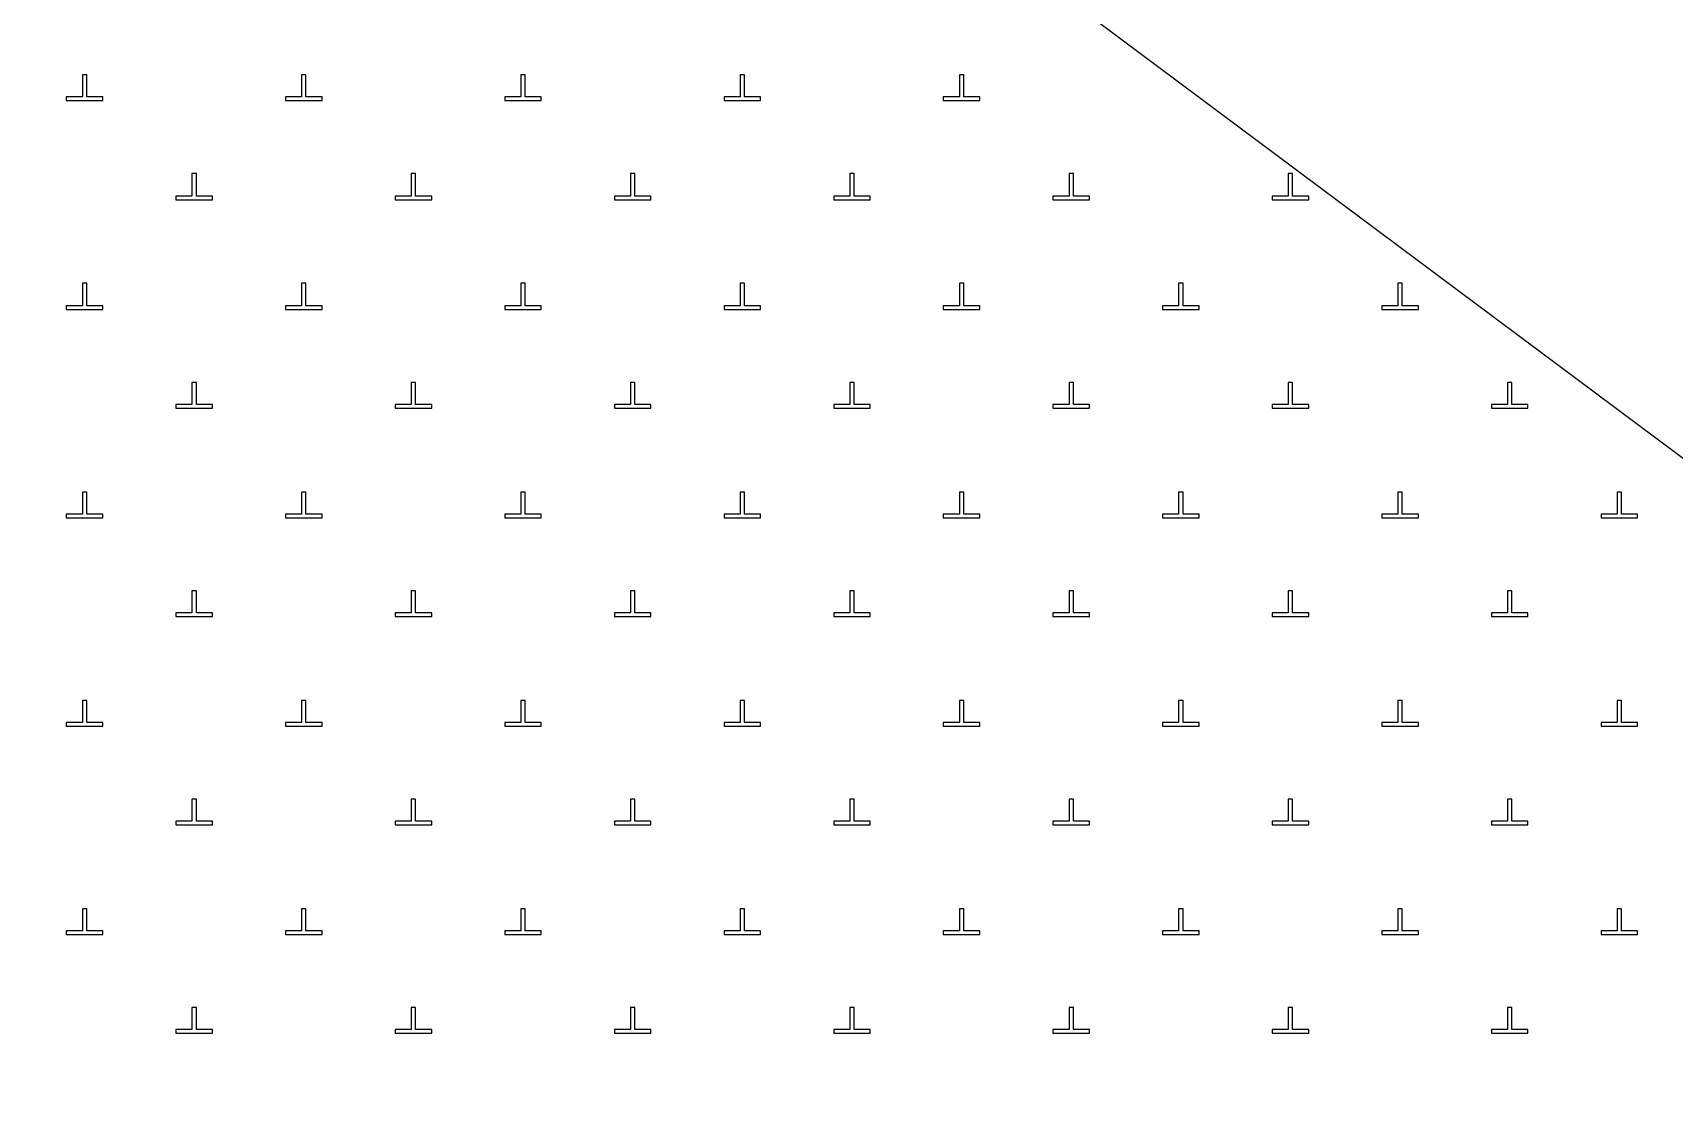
# Model space of a CAD drawing. Extents: x 550890 to 551618, y 1839259 to 1840146.
# Drawn here: x 551472.18 to 551494.64, y 1840003.58 to 1840018.11 of the extents above; entities that cross this region are included whole.
import ezdxf

# ---------------------------------------------------------------- set-up
doc = ezdxf.new("R2010")
doc.units = 0
doc.layers.add('Level 19', color=7, linetype='Continuous')
doc.layers.add('Level 23', color=7, linetype='Continuous')

msp = doc.modelspace()

# ---------------------------------------------------------------- linework, layer by layer
at = {"layer": 'Level 19'}
for p, q in [((551472.92, 1840017.54), (551472.86, 1840017.54)), ((551472.86, 1840017.54), (551472.86, 1840017.24)), ((551472.92, 1840017.24), (551472.92, 1840017.54)), ((551475.92, 1840017.54), (551475.86, 1840017.54)), ((551475.86, 1840017.54), (551475.86, 1840017.24)), ((551475.92, 1840017.24), (551475.92, 1840017.54)), ((551478.92, 1840017.54), (551478.86, 1840017.54)), ((551478.86, 1840017.54), (551478.86, 1840017.24)), ((551478.92, 1840017.24), (551478.92, 1840017.54)), ((551481.92, 1840017.54), (551481.86, 1840017.54)), ((551481.86, 1840017.54), (551481.86, 1840017.24)), ((551481.92, 1840017.24), (551481.92, 1840017.54)), ((551484.92, 1840017.54), (551484.86, 1840017.54)), ((551484.86, 1840017.54), (551484.86, 1840017.24)), ((551484.92, 1840017.24), (551484.92, 1840017.54)), ((551472.86, 1840017.24), (551472.64, 1840017.24)), ((551472.64, 1840017.24), (551472.64, 1840017.19)), ((551472.64, 1840017.19), (551473.14, 1840017.19)), ((551473.14, 1840017.24), (551472.92, 1840017.24)), ((551473.14, 1840017.19), (551473.14, 1840017.24)), ((551475.86, 1840017.24), (551475.64, 1840017.24)), ((551475.64, 1840017.24), (551475.64, 1840017.19)), ((551475.64, 1840017.19), (551476.14, 1840017.19)), ((551476.14, 1840017.24), (551475.92, 1840017.24)), ((551476.14, 1840017.19), (551476.14, 1840017.24)), ((551478.86, 1840017.24), (551478.64, 1840017.24)), ((551478.64, 1840017.24), (551478.64, 1840017.19)), ((551478.64, 1840017.19), (551479.14, 1840017.19)), ((551479.14, 1840017.24), (551478.92, 1840017.24)), ((551479.14, 1840017.19), (551479.14, 1840017.24)), ((551481.86, 1840017.24), (551481.64, 1840017.24)), ((551481.64, 1840017.24), (551481.64, 1840017.19)), ((551481.64, 1840017.19), (551482.14, 1840017.19)), ((551482.14, 1840017.24), (551481.92, 1840017.24)), ((551482.14, 1840017.19), (551482.14, 1840017.24)), ((551484.86, 1840017.24), (551484.64, 1840017.24)), ((551484.64, 1840017.24), (551484.64, 1840017.19)), ((551484.64, 1840017.19), (551485.14, 1840017.19)), ((551485.14, 1840017.24), (551484.92, 1840017.24)), ((551485.14, 1840017.19), (551485.14, 1840017.24)), ((551474.42, 1840016.19), (551474.36, 1840016.19)), ((551474.36, 1840016.19), (551474.36, 1840015.88)), ((551474.42, 1840015.88), (551474.42, 1840016.19)), ((551477.42, 1840016.19), (551477.36, 1840016.19)), ((551477.36, 1840016.19), (551477.36, 1840015.88)), ((551477.42, 1840015.88), (551477.42, 1840016.19)), ((551480.42, 1840016.19), (551480.36, 1840016.19)), ((551480.36, 1840016.19), (551480.36, 1840015.88)), ((551480.42, 1840015.88), (551480.42, 1840016.19)), ((551483.42, 1840016.19), (551483.36, 1840016.19)), ((551483.36, 1840016.19), (551483.36, 1840015.88)), ((551483.42, 1840015.88), (551483.42, 1840016.19)), ((551486.42, 1840016.19), (551486.36, 1840016.19)), ((551486.36, 1840016.19), (551486.36, 1840015.88)), ((551486.42, 1840015.88), (551486.42, 1840016.19)), ((551489.42, 1840016.19), (551489.36, 1840016.19)), ((551489.36, 1840016.19), (551489.36, 1840015.88)), ((551489.42, 1840015.88), (551489.42, 1840016.19)), ((551474.36, 1840015.88), (551474.14, 1840015.88)), ((551474.14, 1840015.88), (551474.14, 1840015.83)), ((551474.14, 1840015.83), (551474.64, 1840015.83)), ((551474.64, 1840015.88), (551474.42, 1840015.88)), ((551474.64, 1840015.83), (551474.64, 1840015.88)), ((551477.36, 1840015.88), (551477.14, 1840015.88)), ((551477.14, 1840015.88), (551477.14, 1840015.83)), ((551477.14, 1840015.83), (551477.64, 1840015.83)), ((551477.64, 1840015.88), (551477.42, 1840015.88)), ((551477.64, 1840015.83), (551477.64, 1840015.88)), ((551480.36, 1840015.88), (551480.14, 1840015.88)), ((551480.14, 1840015.88), (551480.14, 1840015.83)), ((551480.14, 1840015.83), (551480.64, 1840015.83)), ((551480.64, 1840015.88), (551480.42, 1840015.88)), ((551480.64, 1840015.83), (551480.64, 1840015.88)), ((551483.36, 1840015.88), (551483.14, 1840015.88)), ((551483.14, 1840015.88), (551483.14, 1840015.83)), ((551483.14, 1840015.83), (551483.64, 1840015.83)), ((551483.64, 1840015.88), (551483.42, 1840015.88)), ((551483.64, 1840015.83), (551483.64, 1840015.88)), ((551486.36, 1840015.88), (551486.14, 1840015.88)), ((551486.14, 1840015.88), (551486.14, 1840015.83)), ((551486.14, 1840015.83), (551486.64, 1840015.83)), ((551486.64, 1840015.88), (551486.42, 1840015.88)), ((551486.64, 1840015.83), (551486.64, 1840015.88)), ((551489.36, 1840015.88), (551489.14, 1840015.88)), ((551489.14, 1840015.88), (551489.14, 1840015.83)), ((551489.14, 1840015.83), (551489.64, 1840015.83)), ((551489.64, 1840015.88), (551489.42, 1840015.88)), ((551489.64, 1840015.83), (551489.64, 1840015.88)), ((551472.92, 1840014.69), (551472.86, 1840014.69)), ((551472.86, 1840014.69), (551472.86, 1840014.38)), ((551472.92, 1840014.38), (551472.92, 1840014.69)), ((551475.92, 1840014.69), (551475.86, 1840014.69)), ((551475.86, 1840014.69), (551475.86, 1840014.38)), ((551475.92, 1840014.38), (551475.92, 1840014.69)), ((551478.92, 1840014.69), (551478.86, 1840014.69)), ((551478.86, 1840014.69), (551478.86, 1840014.38)), ((551478.92, 1840014.38), (551478.92, 1840014.69)), ((551481.92, 1840014.69), (551481.86, 1840014.69)), ((551481.86, 1840014.69), (551481.86, 1840014.38)), ((551481.92, 1840014.38), (551481.92, 1840014.69)), ((551484.92, 1840014.69), (551484.86, 1840014.69)), ((551484.86, 1840014.69), (551484.86, 1840014.38)), ((551484.92, 1840014.38), (551484.92, 1840014.69)), ((551487.92, 1840014.69), (551487.86, 1840014.69)), ((551487.86, 1840014.69), (551487.86, 1840014.38)), ((551487.92, 1840014.38), (551487.92, 1840014.69)), ((551490.92, 1840014.69), (551490.86, 1840014.69)), ((551490.86, 1840014.69), (551490.86, 1840014.38)), ((551490.92, 1840014.38), (551490.92, 1840014.69)), ((551472.86, 1840014.38), (551472.64, 1840014.38)), ((551472.64, 1840014.38), (551472.64, 1840014.33)), ((551472.64, 1840014.33), (551473.14, 1840014.33)), ((551473.14, 1840014.38), (551472.92, 1840014.38)), ((551473.14, 1840014.33), (551473.14, 1840014.38)), ((551475.86, 1840014.38), (551475.64, 1840014.38)), ((551475.64, 1840014.38), (551475.64, 1840014.33)), ((551475.64, 1840014.33), (551476.14, 1840014.33)), ((551476.14, 1840014.38), (551475.92, 1840014.38)), ((551476.14, 1840014.33), (551476.14, 1840014.38)), ((551478.86, 1840014.38), (551478.64, 1840014.38)), ((551478.64, 1840014.38), (551478.64, 1840014.33)), ((551478.64, 1840014.33), (551479.14, 1840014.33)), ((551479.14, 1840014.38), (551478.92, 1840014.38)), ((551479.14, 1840014.33), (551479.14, 1840014.38)), ((551481.86, 1840014.38), (551481.64, 1840014.38)), ((551481.64, 1840014.38), (551481.64, 1840014.33)), ((551481.64, 1840014.33), (551482.14, 1840014.33)), ((551482.14, 1840014.38), (551481.92, 1840014.38)), ((551482.14, 1840014.33), (551482.14, 1840014.38)), ((551484.86, 1840014.38), (551484.64, 1840014.38)), ((551484.64, 1840014.38), (551484.64, 1840014.33)), ((551484.64, 1840014.33), (551485.14, 1840014.33)), ((551485.14, 1840014.38), (551484.92, 1840014.38)), ((551485.14, 1840014.33), (551485.14, 1840014.38)), ((551487.86, 1840014.38), (551487.64, 1840014.38)), ((551487.64, 1840014.38), (551487.64, 1840014.33)), ((551487.64, 1840014.33), (551488.14, 1840014.33)), ((551488.14, 1840014.38), (551487.92, 1840014.38)), ((551488.14, 1840014.33), (551488.14, 1840014.38)), ((551490.86, 1840014.38), (551490.64, 1840014.38)), ((551490.64, 1840014.38), (551490.64, 1840014.33)), ((551490.64, 1840014.33), (551491.14, 1840014.33)), ((551491.14, 1840014.38), (551490.92, 1840014.38)), ((551491.14, 1840014.33), (551491.14, 1840014.38)), ((551474.42, 1840013.33), (551474.36, 1840013.33)), ((551474.36, 1840013.33), (551474.36, 1840013.03)), ((551474.42, 1840013.03), (551474.42, 1840013.33)), ((551477.42, 1840013.33), (551477.36, 1840013.33)), ((551477.36, 1840013.33), (551477.36, 1840013.03)), ((551477.42, 1840013.03), (551477.42, 1840013.33)), ((551480.42, 1840013.33), (551480.36, 1840013.33)), ((551480.36, 1840013.33), (551480.36, 1840013.03)), ((551480.42, 1840013.03), (551480.42, 1840013.33)), ((551483.42, 1840013.33), (551483.36, 1840013.33)), ((551483.36, 1840013.33), (551483.36, 1840013.03)), ((551483.42, 1840013.03), (551483.42, 1840013.33)), ((551486.42, 1840013.33), (551486.36, 1840013.33)), ((551486.36, 1840013.33), (551486.36, 1840013.03)), ((551486.42, 1840013.03), (551486.42, 1840013.33)), ((551489.42, 1840013.33), (551489.36, 1840013.33)), ((551489.36, 1840013.33), (551489.36, 1840013.03)), ((551489.42, 1840013.03), (551489.42, 1840013.33)), ((551492.42, 1840013.33), (551492.36, 1840013.33)), ((551492.36, 1840013.33), (551492.36, 1840013.03)), ((551492.42, 1840013.03), (551492.42, 1840013.33)), ((551474.36, 1840013.03), (551474.14, 1840013.03)), ((551474.14, 1840013.03), (551474.14, 1840012.98)), ((551474.14, 1840012.98), (551474.64, 1840012.98)), ((551474.64, 1840013.03), (551474.42, 1840013.03)), ((551474.64, 1840012.98), (551474.64, 1840013.03)), ((551477.36, 1840013.03), (551477.14, 1840013.03)), ((551477.14, 1840013.03), (551477.14, 1840012.98)), ((551477.14, 1840012.98), (551477.64, 1840012.98)), ((551477.64, 1840013.03), (551477.42, 1840013.03)), ((551477.64, 1840012.98), (551477.64, 1840013.03)), ((551480.36, 1840013.03), (551480.14, 1840013.03)), ((551480.14, 1840013.03), (551480.14, 1840012.98)), ((551480.14, 1840012.98), (551480.64, 1840012.98)), ((551480.64, 1840013.03), (551480.42, 1840013.03)), ((551480.64, 1840012.98), (551480.64, 1840013.03)), ((551483.36, 1840013.03), (551483.14, 1840013.03)), ((551483.14, 1840013.03), (551483.14, 1840012.98)), ((551483.14, 1840012.98), (551483.64, 1840012.98)), ((551483.64, 1840013.03), (551483.42, 1840013.03)), ((551483.64, 1840012.98), (551483.64, 1840013.03)), ((551486.36, 1840013.03), (551486.14, 1840013.03)), ((551486.14, 1840013.03), (551486.14, 1840012.98)), ((551486.14, 1840012.98), (551486.64, 1840012.98)), ((551486.64, 1840013.03), (551486.42, 1840013.03)), ((551486.64, 1840012.98), (551486.64, 1840013.03)), ((551489.36, 1840013.03), (551489.14, 1840013.03)), ((551489.14, 1840013.03), (551489.14, 1840012.98)), ((551489.14, 1840012.98), (551489.64, 1840012.98)), ((551489.64, 1840013.03), (551489.42, 1840013.03)), ((551489.64, 1840012.98), (551489.64, 1840013.03)), ((551492.36, 1840013.03), (551492.14, 1840013.03)), ((551492.14, 1840013.03), (551492.14, 1840012.98)), ((551492.14, 1840012.98), (551492.64, 1840012.98)), ((551492.64, 1840013.03), (551492.42, 1840013.03)), ((551492.64, 1840012.98), (551492.64, 1840013.03)), ((551472.92, 1840011.83), (551472.86, 1840011.83)), ((551472.86, 1840011.83), (551472.86, 1840011.53)), ((551472.92, 1840011.53), (551472.92, 1840011.83)), ((551475.92, 1840011.83), (551475.86, 1840011.83)), ((551475.86, 1840011.83), (551475.86, 1840011.53)), ((551475.92, 1840011.53), (551475.92, 1840011.83)), ((551478.92, 1840011.83), (551478.86, 1840011.83)), ((551478.86, 1840011.83), (551478.86, 1840011.53)), ((551478.92, 1840011.53), (551478.92, 1840011.83)), ((551481.92, 1840011.83), (551481.86, 1840011.83)), ((551481.86, 1840011.83), (551481.86, 1840011.53)), ((551481.92, 1840011.53), (551481.92, 1840011.83)), ((551484.92, 1840011.83), (551484.86, 1840011.83)), ((551484.86, 1840011.83), (551484.86, 1840011.53)), ((551484.92, 1840011.53), (551484.92, 1840011.83)), ((551487.92, 1840011.83), (551487.86, 1840011.83)), ((551487.86, 1840011.83), (551487.86, 1840011.53)), ((551487.92, 1840011.53), (551487.92, 1840011.83)), ((551490.92, 1840011.83), (551490.86, 1840011.83)), ((551490.86, 1840011.83), (551490.86, 1840011.53)), ((551490.92, 1840011.53), (551490.92, 1840011.83)), ((551493.92, 1840011.83), (551493.86, 1840011.83)), ((551493.86, 1840011.83), (551493.86, 1840011.53)), ((551493.92, 1840011.53), (551493.92, 1840011.83)), ((551472.86, 1840011.53), (551472.64, 1840011.53)), ((551472.64, 1840011.53), (551472.64, 1840011.48)), ((551472.64, 1840011.48), (551473.14, 1840011.48)), ((551473.14, 1840011.53), (551472.92, 1840011.53)), ((551473.14, 1840011.48), (551473.14, 1840011.53)), ((551475.86, 1840011.53), (551475.64, 1840011.53)), ((551475.64, 1840011.53), (551475.64, 1840011.48)), ((551475.64, 1840011.48), (551476.14, 1840011.48)), ((551476.14, 1840011.53), (551475.92, 1840011.53)), ((551476.14, 1840011.48), (551476.14, 1840011.53)), ((551478.86, 1840011.53), (551478.64, 1840011.53)), ((551478.64, 1840011.53), (551478.64, 1840011.48)), ((551478.64, 1840011.48), (551479.14, 1840011.48)), ((551479.14, 1840011.53), (551478.92, 1840011.53)), ((551479.14, 1840011.48), (551479.14, 1840011.53)), ((551481.86, 1840011.53), (551481.64, 1840011.53)), ((551481.64, 1840011.53), (551481.64, 1840011.48)), ((551481.64, 1840011.48), (551482.14, 1840011.48)), ((551482.14, 1840011.53), (551481.92, 1840011.53)), ((551482.14, 1840011.48), (551482.14, 1840011.53)), ((551484.86, 1840011.53), (551484.64, 1840011.53)), ((551484.64, 1840011.53), (551484.64, 1840011.48)), ((551484.64, 1840011.48), (551485.14, 1840011.48)), ((551485.14, 1840011.53), (551484.92, 1840011.53)), ((551485.14, 1840011.48), (551485.14, 1840011.53)), ((551487.86, 1840011.53), (551487.64, 1840011.53)), ((551487.64, 1840011.53), (551487.64, 1840011.48)), ((551487.64, 1840011.48), (551488.14, 1840011.48)), ((551488.14, 1840011.53), (551487.92, 1840011.53)), ((551488.14, 1840011.48), (551488.14, 1840011.53)), ((551490.86, 1840011.53), (551490.64, 1840011.53)), ((551490.64, 1840011.53), (551490.64, 1840011.48)), ((551490.64, 1840011.48), (551491.14, 1840011.48)), ((551491.14, 1840011.53), (551490.92, 1840011.53)), ((551491.14, 1840011.48), (551491.14, 1840011.53)), ((551493.86, 1840011.53), (551493.64, 1840011.53)), ((551493.64, 1840011.53), (551493.64, 1840011.48)), ((551493.64, 1840011.48), (551494.14, 1840011.48)), ((551494.14, 1840011.53), (551493.92, 1840011.53)), ((551494.14, 1840011.48), (551494.14, 1840011.53)), ((551474.42, 1840010.48), (551474.36, 1840010.48)), ((551474.36, 1840010.48), (551474.36, 1840010.18)), ((551474.42, 1840010.18), (551474.42, 1840010.48)), ((551477.42, 1840010.48), (551477.36, 1840010.48)), ((551477.36, 1840010.48), (551477.36, 1840010.18)), ((551477.42, 1840010.18), (551477.42, 1840010.48)), ((551480.42, 1840010.48), (551480.36, 1840010.48)), ((551480.36, 1840010.48), (551480.36, 1840010.18)), ((551480.42, 1840010.18), (551480.42, 1840010.48)), ((551483.42, 1840010.48), (551483.36, 1840010.48)), ((551483.36, 1840010.48), (551483.36, 1840010.18)), ((551483.42, 1840010.18), (551483.42, 1840010.48)), ((551486.42, 1840010.48), (551486.36, 1840010.48)), ((551486.36, 1840010.48), (551486.36, 1840010.18)), ((551486.42, 1840010.18), (551486.42, 1840010.48)), ((551489.42, 1840010.48), (551489.36, 1840010.48)), ((551489.36, 1840010.48), (551489.36, 1840010.18)), ((551489.42, 1840010.18), (551489.42, 1840010.48)), ((551492.42, 1840010.48), (551492.36, 1840010.48)), ((551492.36, 1840010.48), (551492.36, 1840010.18)), ((551492.42, 1840010.18), (551492.42, 1840010.48)), ((551474.36, 1840010.18), (551474.14, 1840010.18)), ((551474.14, 1840010.18), (551474.14, 1840010.13)), ((551474.14, 1840010.13), (551474.64, 1840010.13)), ((551474.64, 1840010.18), (551474.42, 1840010.18)), ((551474.64, 1840010.13), (551474.64, 1840010.18)), ((551477.36, 1840010.18), (551477.14, 1840010.18)), ((551477.14, 1840010.18), (551477.14, 1840010.13)), ((551477.14, 1840010.13), (551477.64, 1840010.13)), ((551477.64, 1840010.18), (551477.42, 1840010.18)), ((551477.64, 1840010.13), (551477.64, 1840010.18)), ((551480.36, 1840010.18), (551480.14, 1840010.18)), ((551480.14, 1840010.18), (551480.14, 1840010.13)), ((551480.14, 1840010.13), (551480.64, 1840010.13)), ((551480.64, 1840010.18), (551480.42, 1840010.18)), ((551480.64, 1840010.13), (551480.64, 1840010.18)), ((551483.36, 1840010.18), (551483.14, 1840010.18)), ((551483.14, 1840010.18), (551483.14, 1840010.13)), ((551483.14, 1840010.13), (551483.64, 1840010.13)), ((551483.64, 1840010.18), (551483.42, 1840010.18)), ((551483.64, 1840010.13), (551483.64, 1840010.18)), ((551486.36, 1840010.18), (551486.14, 1840010.18)), ((551486.14, 1840010.18), (551486.14, 1840010.13)), ((551486.14, 1840010.13), (551486.64, 1840010.13)), ((551486.64, 1840010.18), (551486.42, 1840010.18)), ((551486.64, 1840010.13), (551486.64, 1840010.18)), ((551489.36, 1840010.18), (551489.14, 1840010.18)), ((551489.14, 1840010.18), (551489.14, 1840010.13)), ((551489.14, 1840010.13), (551489.64, 1840010.13)), ((551489.64, 1840010.18), (551489.42, 1840010.18)), ((551489.64, 1840010.13), (551489.64, 1840010.18)), ((551492.36, 1840010.18), (551492.14, 1840010.18)), ((551492.14, 1840010.18), (551492.14, 1840010.13)), ((551492.14, 1840010.13), (551492.64, 1840010.13)), ((551492.64, 1840010.18), (551492.42, 1840010.18)), ((551492.64, 1840010.13), (551492.64, 1840010.18)), ((551472.92, 1840008.98), (551472.86, 1840008.98)), ((551472.86, 1840008.98), (551472.86, 1840008.68)), ((551472.92, 1840008.68), (551472.92, 1840008.98)), ((551475.92, 1840008.98), (551475.86, 1840008.98)), ((551475.86, 1840008.98), (551475.86, 1840008.68)), ((551475.92, 1840008.68), (551475.92, 1840008.98)), ((551478.92, 1840008.98), (551478.86, 1840008.98)), ((551478.86, 1840008.98), (551478.86, 1840008.68)), ((551478.92, 1840008.68), (551478.92, 1840008.98)), ((551481.92, 1840008.98), (551481.86, 1840008.98)), ((551481.86, 1840008.98), (551481.86, 1840008.68)), ((551481.92, 1840008.68), (551481.92, 1840008.98)), ((551484.92, 1840008.98), (551484.86, 1840008.98)), ((551484.86, 1840008.98), (551484.86, 1840008.68)), ((551484.92, 1840008.68), (551484.92, 1840008.98)), ((551487.92, 1840008.98), (551487.86, 1840008.98)), ((551487.86, 1840008.98), (551487.86, 1840008.68)), ((551487.92, 1840008.68), (551487.92, 1840008.98)), ((551490.92, 1840008.98), (551490.86, 1840008.98)), ((551490.86, 1840008.98), (551490.86, 1840008.68)), ((551490.92, 1840008.68), (551490.92, 1840008.98)), ((551493.92, 1840008.98), (551493.86, 1840008.98)), ((551493.86, 1840008.98), (551493.86, 1840008.68)), ((551493.92, 1840008.68), (551493.92, 1840008.98)), ((551472.86, 1840008.68), (551472.64, 1840008.68)), ((551472.64, 1840008.68), (551472.64, 1840008.63)), ((551472.64, 1840008.63), (551473.14, 1840008.63)), ((551473.14, 1840008.68), (551472.92, 1840008.68)), ((551473.14, 1840008.63), (551473.14, 1840008.68)), ((551475.86, 1840008.68), (551475.64, 1840008.68)), ((551475.64, 1840008.68), (551475.64, 1840008.63)), ((551475.64, 1840008.63), (551476.14, 1840008.63)), ((551476.14, 1840008.68), (551475.92, 1840008.68)), ((551476.14, 1840008.63), (551476.14, 1840008.68)), ((551478.86, 1840008.68), (551478.64, 1840008.68)), ((551478.64, 1840008.68), (551478.64, 1840008.63)), ((551478.64, 1840008.63), (551479.14, 1840008.63)), ((551479.14, 1840008.68), (551478.92, 1840008.68)), ((551479.14, 1840008.63), (551479.14, 1840008.68)), ((551481.86, 1840008.68), (551481.64, 1840008.68)), ((551481.64, 1840008.68), (551481.64, 1840008.63)), ((551481.64, 1840008.63), (551482.14, 1840008.63)), ((551482.14, 1840008.68), (551481.92, 1840008.68)), ((551482.14, 1840008.63), (551482.14, 1840008.68)), ((551484.86, 1840008.68), (551484.64, 1840008.68)), ((551484.64, 1840008.68), (551484.64, 1840008.63)), ((551484.64, 1840008.63), (551485.14, 1840008.63)), ((551485.14, 1840008.68), (551484.92, 1840008.68)), ((551485.14, 1840008.63), (551485.14, 1840008.68)), ((551487.86, 1840008.68), (551487.64, 1840008.68)), ((551487.64, 1840008.68), (551487.64, 1840008.63)), ((551487.64, 1840008.63), (551488.14, 1840008.63)), ((551488.14, 1840008.68), (551487.92, 1840008.68)), ((551488.14, 1840008.63), (551488.14, 1840008.68)), ((551490.86, 1840008.68), (551490.64, 1840008.68)), ((551490.64, 1840008.68), (551490.64, 1840008.63)), ((551490.64, 1840008.63), (551491.14, 1840008.63)), ((551491.14, 1840008.68), (551490.92, 1840008.68)), ((551491.14, 1840008.63), (551491.14, 1840008.68)), ((551493.86, 1840008.68), (551493.64, 1840008.68)), ((551493.64, 1840008.68), (551493.64, 1840008.63)), ((551493.64, 1840008.63), (551494.14, 1840008.63)), ((551494.14, 1840008.68), (551493.92, 1840008.68)), ((551494.14, 1840008.63), (551494.14, 1840008.68)), ((551474.42, 1840007.63), (551474.36, 1840007.63)), ((551474.36, 1840007.63), (551474.36, 1840007.33)), ((551474.42, 1840007.33), (551474.42, 1840007.63)), ((551477.42, 1840007.63), (551477.36, 1840007.63)), ((551477.36, 1840007.63), (551477.36, 1840007.33)), ((551477.42, 1840007.33), (551477.42, 1840007.63)), ((551480.42, 1840007.63), (551480.36, 1840007.63)), ((551480.36, 1840007.63), (551480.36, 1840007.33)), ((551480.42, 1840007.33), (551480.42, 1840007.63)), ((551483.42, 1840007.63), (551483.36, 1840007.63)), ((551483.36, 1840007.63), (551483.36, 1840007.33)), ((551483.42, 1840007.33), (551483.42, 1840007.63)), ((551486.42, 1840007.63), (551486.36, 1840007.63)), ((551486.36, 1840007.63), (551486.36, 1840007.33)), ((551486.42, 1840007.33), (551486.42, 1840007.63)), ((551489.42, 1840007.63), (551489.36, 1840007.63)), ((551489.36, 1840007.63), (551489.36, 1840007.33)), ((551489.42, 1840007.33), (551489.42, 1840007.63)), ((551492.42, 1840007.63), (551492.36, 1840007.63)), ((551492.36, 1840007.63), (551492.36, 1840007.33)), ((551492.42, 1840007.33), (551492.42, 1840007.63)), ((551474.36, 1840007.33), (551474.14, 1840007.33)), ((551474.14, 1840007.33), (551474.14, 1840007.28)), ((551474.14, 1840007.28), (551474.64, 1840007.28)), ((551474.64, 1840007.33), (551474.42, 1840007.33)), ((551474.64, 1840007.28), (551474.64, 1840007.33)), ((551477.36, 1840007.33), (551477.14, 1840007.33)), ((551477.14, 1840007.33), (551477.14, 1840007.28)), ((551477.14, 1840007.28), (551477.64, 1840007.28)), ((551477.64, 1840007.33), (551477.42, 1840007.33)), ((551477.64, 1840007.28), (551477.64, 1840007.33)), ((551480.36, 1840007.33), (551480.14, 1840007.33)), ((551480.14, 1840007.33), (551480.14, 1840007.28)), ((551480.14, 1840007.28), (551480.64, 1840007.28)), ((551480.64, 1840007.33), (551480.42, 1840007.33)), ((551480.64, 1840007.28), (551480.64, 1840007.33)), ((551483.36, 1840007.33), (551483.14, 1840007.33)), ((551483.14, 1840007.33), (551483.14, 1840007.28)), ((551483.14, 1840007.28), (551483.64, 1840007.28)), ((551483.64, 1840007.33), (551483.42, 1840007.33)), ((551483.64, 1840007.28), (551483.64, 1840007.33)), ((551486.36, 1840007.33), (551486.14, 1840007.33)), ((551486.14, 1840007.33), (551486.14, 1840007.28)), ((551486.14, 1840007.28), (551486.64, 1840007.28)), ((551486.64, 1840007.33), (551486.42, 1840007.33)), ((551486.64, 1840007.28), (551486.64, 1840007.33)), ((551489.36, 1840007.33), (551489.14, 1840007.33)), ((551489.14, 1840007.33), (551489.14, 1840007.28)), ((551489.14, 1840007.28), (551489.64, 1840007.28)), ((551489.64, 1840007.33), (551489.42, 1840007.33)), ((551489.64, 1840007.28), (551489.64, 1840007.33)), ((551492.36, 1840007.33), (551492.14, 1840007.33)), ((551492.14, 1840007.33), (551492.14, 1840007.28)), ((551492.14, 1840007.28), (551492.64, 1840007.28)), ((551492.64, 1840007.33), (551492.42, 1840007.33)), ((551492.64, 1840007.28), (551492.64, 1840007.33)), ((551472.92, 1840006.13), (551472.86, 1840006.13)), ((551472.86, 1840006.13), (551472.86, 1840005.83)), ((551472.92, 1840005.83), (551472.92, 1840006.13)), ((551475.92, 1840006.13), (551475.86, 1840006.13)), ((551475.86, 1840006.13), (551475.86, 1840005.83)), ((551475.92, 1840005.83), (551475.92, 1840006.13)), ((551478.92, 1840006.13), (551478.86, 1840006.13)), ((551478.86, 1840006.13), (551478.86, 1840005.83)), ((551478.92, 1840005.83), (551478.92, 1840006.13)), ((551481.92, 1840006.13), (551481.86, 1840006.13)), ((551481.86, 1840006.13), (551481.86, 1840005.83)), ((551481.92, 1840005.83), (551481.92, 1840006.13)), ((551484.92, 1840006.13), (551484.86, 1840006.13)), ((551484.86, 1840006.13), (551484.86, 1840005.83)), ((551484.92, 1840005.83), (551484.92, 1840006.13)), ((551487.92, 1840006.13), (551487.86, 1840006.13)), ((551487.86, 1840006.13), (551487.86, 1840005.83)), ((551487.92, 1840005.83), (551487.92, 1840006.13)), ((551490.92, 1840006.13), (551490.86, 1840006.13)), ((551490.86, 1840006.13), (551490.86, 1840005.83)), ((551490.92, 1840005.83), (551490.92, 1840006.13)), ((551493.92, 1840006.13), (551493.86, 1840006.13)), ((551493.86, 1840006.13), (551493.86, 1840005.83)), ((551493.92, 1840005.83), (551493.92, 1840006.13)), ((551472.86, 1840005.83), (551472.64, 1840005.83)), ((551472.64, 1840005.83), (551472.64, 1840005.78)), ((551472.64, 1840005.78), (551473.14, 1840005.78)), ((551473.14, 1840005.83), (551472.92, 1840005.83)), ((551473.14, 1840005.78), (551473.14, 1840005.83)), ((551475.86, 1840005.83), (551475.64, 1840005.83)), ((551475.64, 1840005.83), (551475.64, 1840005.78)), ((551475.64, 1840005.78), (551476.14, 1840005.78)), ((551476.14, 1840005.83), (551475.92, 1840005.83)), ((551476.14, 1840005.78), (551476.14, 1840005.83)), ((551478.86, 1840005.83), (551478.64, 1840005.83)), ((551478.64, 1840005.83), (551478.64, 1840005.78)), ((551478.64, 1840005.78), (551479.14, 1840005.78)), ((551479.14, 1840005.83), (551478.92, 1840005.83)), ((551479.14, 1840005.78), (551479.14, 1840005.83)), ((551481.86, 1840005.83), (551481.64, 1840005.83)), ((551481.64, 1840005.83), (551481.64, 1840005.78)), ((551481.64, 1840005.78), (551482.14, 1840005.78)), ((551482.14, 1840005.83), (551481.92, 1840005.83)), ((551482.14, 1840005.78), (551482.14, 1840005.83)), ((551484.86, 1840005.83), (551484.64, 1840005.83)), ((551484.64, 1840005.83), (551484.64, 1840005.78)), ((551484.64, 1840005.78), (551485.14, 1840005.78)), ((551485.14, 1840005.83), (551484.92, 1840005.83)), ((551485.14, 1840005.78), (551485.14, 1840005.83)), ((551487.86, 1840005.83), (551487.64, 1840005.83)), ((551487.64, 1840005.83), (551487.64, 1840005.78)), ((551487.64, 1840005.78), (551488.14, 1840005.78)), ((551488.14, 1840005.83), (551487.92, 1840005.83)), ((551488.14, 1840005.78), (551488.14, 1840005.83)), ((551490.86, 1840005.83), (551490.64, 1840005.83)), ((551490.64, 1840005.83), (551490.64, 1840005.78)), ((551490.64, 1840005.78), (551491.14, 1840005.78)), ((551491.14, 1840005.83), (551490.92, 1840005.83)), ((551491.14, 1840005.78), (551491.14, 1840005.83)), ((551493.86, 1840005.83), (551493.64, 1840005.83)), ((551493.64, 1840005.83), (551493.64, 1840005.78)), ((551493.64, 1840005.78), (551494.14, 1840005.78)), ((551494.14, 1840005.83), (551493.92, 1840005.83)), ((551494.14, 1840005.78), (551494.14, 1840005.83)), ((551474.42, 1840004.78), (551474.36, 1840004.78)), ((551474.36, 1840004.78), (551474.36, 1840004.48)), ((551474.42, 1840004.48), (551474.42, 1840004.78)), ((551477.42, 1840004.78), (551477.36, 1840004.78)), ((551477.36, 1840004.78), (551477.36, 1840004.48)), ((551477.42, 1840004.48), (551477.42, 1840004.78)), ((551480.42, 1840004.78), (551480.36, 1840004.78)), ((551480.36, 1840004.78), (551480.36, 1840004.48)), ((551480.42, 1840004.48), (551480.42, 1840004.78)), ((551483.42, 1840004.78), (551483.36, 1840004.78)), ((551483.36, 1840004.78), (551483.36, 1840004.48)), ((551483.42, 1840004.48), (551483.42, 1840004.78)), ((551486.42, 1840004.78), (551486.36, 1840004.78)), ((551486.36, 1840004.78), (551486.36, 1840004.48)), ((551486.42, 1840004.48), (551486.42, 1840004.78)), ((551489.42, 1840004.78), (551489.36, 1840004.78)), ((551489.36, 1840004.78), (551489.36, 1840004.48)), ((551489.42, 1840004.48), (551489.42, 1840004.78)), ((551492.42, 1840004.78), (551492.36, 1840004.78)), ((551492.36, 1840004.78), (551492.36, 1840004.48)), ((551492.42, 1840004.48), (551492.42, 1840004.78)), ((551474.36, 1840004.48), (551474.14, 1840004.48)), ((551474.14, 1840004.48), (551474.14, 1840004.43)), ((551474.14, 1840004.43), (551474.64, 1840004.43)), ((551474.64, 1840004.48), (551474.42, 1840004.48)), ((551474.64, 1840004.43), (551474.64, 1840004.48)), ((551477.36, 1840004.48), (551477.14, 1840004.48)), ((551477.14, 1840004.48), (551477.14, 1840004.43)), ((551477.14, 1840004.43), (551477.64, 1840004.43)), ((551477.64, 1840004.48), (551477.42, 1840004.48)), ((551477.64, 1840004.43), (551477.64, 1840004.48)), ((551480.36, 1840004.48), (551480.14, 1840004.48)), ((551480.14, 1840004.48), (551480.14, 1840004.43)), ((551480.14, 1840004.43), (551480.64, 1840004.43)), ((551480.64, 1840004.48), (551480.42, 1840004.48)), ((551480.64, 1840004.43), (551480.64, 1840004.48)), ((551483.36, 1840004.48), (551483.14, 1840004.48)), ((551483.14, 1840004.48), (551483.14, 1840004.43)), ((551483.14, 1840004.43), (551483.64, 1840004.43)), ((551483.64, 1840004.48), (551483.42, 1840004.48)), ((551483.64, 1840004.43), (551483.64, 1840004.48)), ((551486.36, 1840004.48), (551486.14, 1840004.48)), ((551486.14, 1840004.48), (551486.14, 1840004.43)), ((551486.14, 1840004.43), (551486.64, 1840004.43)), ((551486.64, 1840004.48), (551486.42, 1840004.48)), ((551486.64, 1840004.43), (551486.64, 1840004.48)), ((551489.36, 1840004.48), (551489.14, 1840004.48)), ((551489.14, 1840004.48), (551489.14, 1840004.43)), ((551489.14, 1840004.43), (551489.64, 1840004.43)), ((551489.64, 1840004.48), (551489.42, 1840004.48)), ((551489.64, 1840004.43), (551489.64, 1840004.48)), ((551492.36, 1840004.48), (551492.14, 1840004.48)), ((551492.14, 1840004.48), (551492.14, 1840004.43)), ((551492.14, 1840004.43), (551492.64, 1840004.43)), ((551492.64, 1840004.48), (551492.42, 1840004.48)), ((551492.64, 1840004.43), (551492.64, 1840004.48))]:
    msp.add_line(p, q, dxfattribs=at)
at = {"layer": 'Level 23'}
msp.add_lwpolyline([(551536.48, 1839869.75), (551540.82, 1839945.93), (551540.38, 1839955.25), (551538.81, 1839963.99), (551536.79, 1839970.12), (551532.43, 1839978.75), (551527.81, 1839986.2), (551521.78, 1839991.93), (551515.92, 1839996.51), (551468.78, 1840031.67), (551456.7, 1840040.77), (551447.59, 1840048.84), (551426.95, 1840066.64), (551402.18, 1840086.48), (551380.41, 1840102.63)], dxfattribs=at)

doc.saveas('drawing.dxf')
